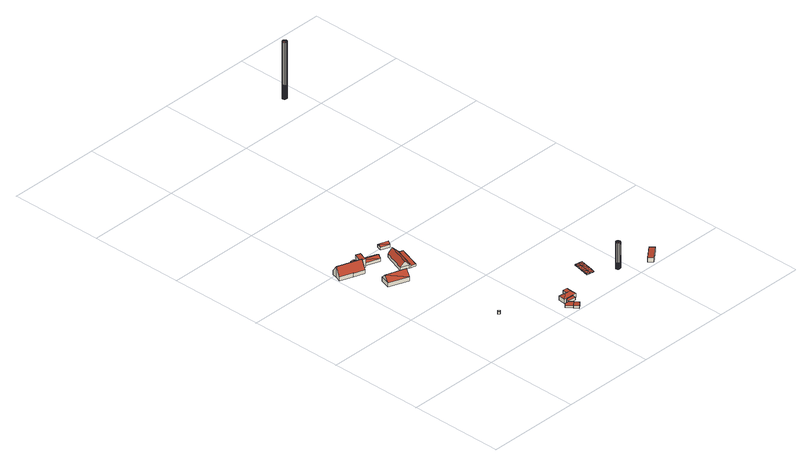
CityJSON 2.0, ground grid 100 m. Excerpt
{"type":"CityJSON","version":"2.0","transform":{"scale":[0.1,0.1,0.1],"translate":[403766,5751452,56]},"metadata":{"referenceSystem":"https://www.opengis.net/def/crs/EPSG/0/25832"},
"CityObjects":{
"building1":{"type":"Building","attributes":{"Gemeindeschluessel":"05515000","Geometrietyp2DReferenz":"3000","function":"31001_2500","roofType":"1000","measuredHeight":2.35},"address":[{"country":"Germany","locality":"Münster","thoroughfareNumber":"50a","thoroughfareName":"Haus Getter"}],"geometry":[{"type":"Solid","lod":"2","boundaries":[[[[0,1,2,3]],[[4,5,1,0]],[[6,7,5,4]],[[3,2,7,6]],[[4,0,3,6]],[[1,5,7,2]]]],"semantics":{"surfaces":[{"type":"WallSurface"},{"type":"RoofSurface"},{"type":"GroundSurface"}],"values":[[0,0,0,0,1,2]]}}]},
"building2":{"type":"Building","attributes":{"Gemeindeschluessel":"05515000","Geometrietyp2DReferenz":"3000","function":"31001_2700","roofType":"3100","measuredHeight":10.24},"geometry":[{"type":"Solid","lod":"2","boundaries":[[[[8,9,10,11]],[[12,13,9,8]],[[14,15,13,12]],[[11,10,15,14]],[[8,16,12]],[[14,17,11]],[[11,17,16]],[[16,8,11]],[[17,14,12]],[[12,16,17]],[[9,13,15,10]]]],"semantics":{"surfaces":[{"type":"WallSurface"},{"type":"RoofSurface"},{"type":"GroundSurface"}],"values":[[0,0,0,0,0,0,1,1,1,1,2]]}}]},
"building3":{"type":"Building","attributes":{"Gemeindeschluessel":"05515000","Geometrietyp2DReferenz":"3000","function":"31001_1000"},"address":[{"country":"Germany","locality":"Münster","thoroughfareNumber":"40","thoroughfareName":"Haus Getter"},{"country":"Germany","locality":"Münster","thoroughfareNumber":"40a","thoroughfareName":"Haus Getter"}],"children":["building3-1","building3-2","building3-3","building3-4"]},
"building3-1":{"type":"BuildingPart","attributes":{"roofType":"3100","measuredHeight":5.19},"parents":["building3"],"geometry":[{"type":"Solid","lod":"2","boundaries":[[[[18,19,20,21]],[[22,23,19,18]],[[24,25,23,22]],[[18,26,22]],[[26,18,21]],[[21,27,26]],[[22,26,27]],[[27,24,22]],[[19,23,25,20]],[[25,24,21,20]],[[24,27,21]]]],"semantics":{"surfaces":[{"type":"WallSurface"},{"type":"RoofSurface"},{"type":"GroundSurface"},{"type":"ClosureSurface"}],"values":[[0,0,0,0,1,1,1,1,2,3,3]]}}]},
"building3-2":{"type":"BuildingPart","attributes":{"roofType":"1000","measuredHeight":9.22},"parents":["building3"],"geometry":[{"type":"Solid","lod":"2","boundaries":[[[[28,21,20,29,30,31]],[[32,33,25,24,34]],[[35,36,33,32]],[[32,34,28,31,37,35]],[[20,25,33,36,38,29]],[[27,21,28,34,24]],[[25,20,21,24]],[[21,27,24]],[[39,40,37,31,30]],[[29,38,39,30]],[[36,35,37,40,39,38]]]],"semantics":{"surfaces":[{"type":"WallSurface"},{"type":"RoofSurface"},{"type":"GroundSurface"},{"type":"ClosureSurface"}],"values":[[0,0,0,1,2,0,3,3,0,3,3]]}}]},
"building3-3":{"type":"BuildingPart","attributes":{"roofType":"3100","measuredHeight":4.25},"parents":["building3"],"geometry":[{"type":"Solid","lod":"2","boundaries":[[[[41,42,43,44]],[[45,46,42,41]],[[30,29,46,45]],[[41,44,47,48,45]],[[39,30,45,48]],[[49,43,42,46,29,38,50]],[[49,50,48,47]],[[49,47,44,43]],[[29,30,39,38]],[[39,48,50,38]]]],"semantics":{"surfaces":[{"type":"WallSurface"},{"type":"RoofSurface"},{"type":"GroundSurface"},{"type":"ClosureSurface"}],"values":[[0,0,0,1,1,2,3,3,3,3]]}}]},
"building3-4":{"type":"BuildingPart","attributes":{"roofType":"3100","measuredHeight":12.12},"parents":["building3"],"geometry":[{"type":"Solid","lod":"2","boundaries":[[[[51,44,43,52,53]],[[54,55,36,35,56]],[[57,58,55,54]],[[59,60,58,57]],[[61,62,60,59]],[[63,64,62,61]],[[65,66,64,63]],[[67,68,66,65]],[[69,70,68,67]],[[71,72,70,69]],[[73,74,72,71]],[[53,52,74,73]],[[67,65,63,61,59,69]],[[57,54,56,37,40,75,51,53,73,71,69,59]],[[43,49,50,38,36,55,58,60,62,64,66,68,70,72,74,52]],[[44,51,75,47]],[[49,43,44,47]],[[48,47,75,40,39]],[[49,47,48,50]],[[38,50,48,39]],[[37,56,35]],[[38,39,40,37,35,36]]]],"semantics":{"surfaces":[{"type":"WallSurface"},{"type":"RoofSurface"},{"type":"GroundSurface"},{"type":"ClosureSurface"}],"values":[[0,0,0,0,0,0,0,0,0,0,0,0,1,1,2,0,3,0,3,3,0,3]]}}]},
"building4":{"type":"Building","attributes":{"Gemeindeschluessel":"05515000","Geometrietyp2DReferenz":"3000","function":"31001_1000","roofType":"3100","measuredHeight":8.88},"address":[{"country":"Germany","locality":"Münster","thoroughfareNumber":"38","thoroughfareName":"Haus Getter"}],"geometry":[{"type":"Solid","lod":"2","boundaries":[[[[76,77,78,79]],[[80,81,77,76]],[[82,83,81,80]],[[84,85,83,82]],[[86,87,85,84]],[[79,78,87,86]],[[88,89,79,86]],[[90,89,88,91,82,80]],[[91,88,86,84]],[[91,84,82]],[[90,80,76]],[[89,90,76,79]],[[77,81,83,85,87,78]]]],"semantics":{"surfaces":[{"type":"WallSurface"},{"type":"RoofSurface"},{"type":"GroundSurface"}],"values":[[0,0,0,0,0,0,1,1,0,0,0,0,2]]}}]},
"building5":{"type":"Building","attributes":{"Gemeindeschluessel":"05515000","Geometrietyp2DReferenz":"3000","function":"51009_1610","roofType":"1000","measuredHeight":2.19},"geometry":[{"type":"Solid","lod":"2","boundaries":[[[[92,83,93,94]],[[95,81,83,92]],[[96,97,81,95]],[[94,93,97,96]],[[95,92,94,96]],[[83,81,97,93]]]],"semantics":{"surfaces":[{"type":"WallSurface"},{"type":"RoofSurface"},{"type":"GroundSurface"}],"values":[[0,0,0,0,1,2]]}}]},
"building6":{"type":"Building","attributes":{"Gemeindeschluessel":"05515000","Geometrietyp2DReferenz":"3000","function":"51009_1611","roofType":"1000","measuredHeight":2.56},"geometry":[{"type":"Solid","lod":"2","boundaries":[[[[98,99,100,101]],[[102,103,99,98]],[[104,105,103,102]],[[106,107,105,104]],[[101,100,107,106]],[[104,102,98,101,106]],[[99,103,105,107,100]]]],"semantics":{"surfaces":[{"type":"WallSurface"},{"type":"RoofSurface"},{"type":"GroundSurface"}],"values":[[0,0,0,0,0,1,2]]}}]},
"building7":{"type":"Building","attributes":{"Gemeindeschluessel":"05515000","Geometrietyp2DReferenz":"3000","function":"31001_2460","roofType":"2100","measuredHeight":2.69},"geometry":[{"type":"Solid","lod":"2","boundaries":[[[[108,109,110,111]],[[112,113,109,108]],[[114,115,113,112]],[[116,117,115,114]],[[111,110,117,116]],[[114,112,108,111,116]],[[109,113,115,117,110]]]],"semantics":{"surfaces":[{"type":"WallSurface"},{"type":"RoofSurface"},{"type":"GroundSurface"}],"values":[[0,0,0,0,0,1,2]]}}]},
"building8":{"type":"Building","attributes":{"Gemeindeschluessel":"05515000","Geometrietyp2DReferenz":"3000","function":"51009_1610","roofType":"2100","measuredHeight":3.81},"geometry":[{"type":"Solid","lod":"2","boundaries":[[[[118,119,120,121]],[[122,123,119,118]],[[124,125,123,122]],[[121,120,125,124]],[[122,118,121,124]],[[119,123,125,120]]]],"semantics":{"surfaces":[{"type":"WallSurface"},{"type":"RoofSurface"},{"type":"GroundSurface"}],"values":[[0,0,0,0,1,2]]}}]},
"building9":{"type":"Building","attributes":{"Gemeindeschluessel":"05515000","Geometrietyp2DReferenz":"3000","function":"31001_2700","roofType":"3100","measuredHeight":5.42},"geometry":[{"type":"Solid","lod":"2","boundaries":[[[[126,127,128,129]],[[130,131,127,126]],[[132,133,131,130]],[[129,128,133,132]],[[126,134,130]],[[132,135,129]],[[129,135,134]],[[134,126,129]],[[135,132,130]],[[130,134,135]],[[127,131,133,128]]]],"semantics":{"surfaces":[{"type":"WallSurface"},{"type":"RoofSurface"},{"type":"GroundSurface"}],"values":[[0,0,0,0,0,0,1,1,1,1,2]]}}]},
"building10":{"type":"Building","attributes":{"Gemeindeschluessel":"05515000","Geometrietyp2DReferenz":"3000","function":"31001_1000","roofType":"5000","measuredHeight":6.63},"address":[{"country":"Germany","locality":"Münster","thoroughfareNumber":"23","thoroughfareName":"Haus Getter"}],"geometry":[{"type":"Solid","lod":"2","boundaries":[[[[136,137,138,139]],[[140,141,137,136]],[[142,143,141,140]],[[144,145,143,142]],[[146,147,145,144]],[[139,138,147,146]],[[146,144,148]],[[148,144,142,149]],[[150,149,142,140,151]],[[140,136,151]],[[151,136,139,150]],[[149,150,139,146,148]],[[137,141,143,145,147,138]]]],"semantics":{"surfaces":[{"type":"WallSurface"},{"type":"RoofSurface"},{"type":"GroundSurface"}],"values":[[0,0,0,0,0,0,1,1,1,1,1,1,2]]}}]},
"building11":{"type":"Building","attributes":{"Geometrietyp2DReferenz":"2000","Gemeindeschluessel":"05515000","function":"53001_1800","roofType":"9999","measuredHeight":1},"geometry":[{"type":"Solid","lod":"2","boundaries":[[[[152,153,154]],[[153,155,154]],[[156,157,152]],[[157,153,152]],[[158,159,156]],[[159,157,156]],[[160,161,158]],[[161,159,158]],[[162,163,160]],[[163,161,160]],[[164,165,162]],[[165,163,162]],[[166,167,164]],[[167,165,164]],[[168,169,166]],[[169,167,166]],[[170,171,168]],[[171,169,168]],[[172,173,170]],[[173,171,170]],[[174,175,172]],[[175,173,172]],[[176,177,174]],[[177,175,174]],[[154,155,176]],[[155,177,176]],[[178,155,157]],[[157,155,153]],[[179,178,159]],[[159,178,157]],[[180,179,161]],[[161,179,159]],[[161,163,180]],[[167,180,163]],[[167,163,165]],[[175,177,178]],[[178,177,155]],[[173,175,178]],[[173,178,179]],[[171,173,180]],[[180,173,179]],[[169,171,180]],[[169,180,167]],[[181,156,154]],[[156,152,154]],[[182,158,181]],[[158,156,181]],[[183,160,182]],[[160,158,182]],[[160,183,162]],[[166,162,183]],[[166,164,162]],[[174,181,176]],[[181,154,176]],[[172,181,174]],[[172,182,181]],[[170,183,172]],[[183,182,172]],[[168,183,170]],[[168,166,183]]]],"semantics":{"surfaces":[{"type":"WallSurface"},{"type":"GroundSurface"},{"type":"RoofSurface"}],"values":[[0,0,0,0,0,0,0,0,0,0,0,0,0,0,0,0,0,0,0,0,0,0,0,0,0,0,1,1,1,1,1,1,1,1,1,1,1,1,1,1,1,1,1,2,2,2,2,2,2,2,2,2,2,2,2,2,2,2,2,2]]}}]},
"building12":{"type":"Building","attributes":{"Geometrietyp2DReferenz":"1000","Gemeindeschluessel":"05515000","function":"51002_1251","roofType":"9999","measuredHeight":28.4},"geometry":[{"type":"Solid","lod":"2","boundaries":[[[[184,185,186]],[[187,188,189]],[[188,184,189]],[[190,191,187]],[[191,188,187]],[[192,193,190]],[[193,191,190]],[[194,195,192]],[[195,193,192]],[[196,197,194]],[[197,195,194]],[[198,199,196]],[[199,197,196]],[[200,201,198]],[[201,199,198]],[[202,203,200]],[[203,201,200]],[[204,205,202]],[[205,203,202]],[[206,207,204]],[[207,205,204]],[[208,209,206]],[[209,207,206]],[[210,211,208]],[[211,209,208]],[[212,213,210]],[[213,211,210]],[[214,215,212]],[[215,213,212]],[[216,217,214]],[[217,215,214]],[[218,219,216]],[[219,217,216]],[[220,221,218]],[[221,219,218]],[[222,223,220]],[[223,221,220]],[[186,185,222]],[[185,223,222]],[[189,184,186]],[[193,195,191]],[[195,197,191]],[[197,199,191]],[[199,201,191]],[[201,203,191]],[[203,205,191]],[[205,207,191]],[[207,209,191]],[[209,211,191]],[[211,213,191]],[[213,215,191]],[[215,217,191]],[[217,219,191]],[[219,221,191]],[[221,223,191]],[[223,185,191]],[[185,184,191]],[[184,188,191]],[[194,192,196]],[[192,190,196]],[[190,187,196]],[[187,189,196]],[[189,186,196]],[[186,222,196]],[[222,220,196]],[[220,218,196]],[[218,216,196]],[[216,214,196]],[[214,212,196]],[[212,210,196]],[[210,208,196]],[[208,206,196]],[[206,204,196]],[[204,202,196]],[[202,200,196]],[[200,198,196]]]],"semantics":{"surfaces":[{"type":"WallSurface"},{"type":"GroundSurface"},{"type":"RoofSurface"}],"values":[[0,0,0,0,0,0,0,0,0,0,0,0,0,0,0,0,0,0,0,0,0,0,0,0,0,0,0,0,0,0,0,0,0,0,0,0,0,0,0,0,1,1,1,1,1,1,1,1,1,1,1,1,1,1,1,1,1,1,2,2,2,2,2,2,2,2,2,2,2,2,2,2,2,2,2,2]]}}]},
"building13":{"type":"Building","attributes":{"Gemeindeschluessel":"05515000","Geometrietyp2DReferenz":"3000","function":"31001_2000","roofType":"2100","measuredHeight":4.57},"geometry":[{"type":"Solid","lod":"2","boundaries":[[[[224,225,226,227]],[[228,229,225,224]],[[230,231,229,228]],[[227,226,231,230]],[[228,224,227,230]],[[225,229,231,226]]]],"semantics":{"surfaces":[{"type":"WallSurface"},{"type":"RoofSurface"},{"type":"GroundSurface"}],"values":[[0,0,0,0,1,2]]}}]},
"building14":{"type":"Building","attributes":{"Geometrietyp2DReferenz":"1000","Gemeindeschluessel":"05515000","function":"51002_1251","roofType":"9999","measuredHeight":62.34},"geometry":[{"type":"Solid","lod":"2","boundaries":[[[[232,233,234]],[[233,235,234]],[[236,237,232]],[[237,233,232]],[[238,239,236]],[[239,237,236]],[[240,241,238]],[[241,239,238]],[[242,243,240]],[[243,241,240]],[[244,245,242]],[[245,243,242]],[[246,247,244]],[[247,245,244]],[[248,249,246]],[[249,247,246]],[[250,251,248]],[[251,249,248]],[[252,253,250]],[[253,251,250]],[[254,255,252]],[[255,253,252]],[[256,257,254]],[[257,255,254]],[[258,259,256]],[[259,257,256]],[[260,261,258]],[[261,259,258]],[[262,263,260]],[[263,261,260]],[[264,265,262]],[[265,263,262]],[[266,267,264]],[[267,265,264]],[[268,269,266]],[[269,267,266]],[[270,271,268]],[[271,269,268]],[[234,235,270]],[[235,271,270]],[[235,233,271]],[[233,237,271]],[[237,239,271]],[[239,241,271]],[[241,243,271]],[[243,245,271]],[[245,247,271]],[[247,249,271]],[[249,251,271]],[[251,253,271]],[[253,255,271]],[[255,257,271]],[[257,259,271]],[[259,261,271]],[[261,263,271]],[[263,265,271]],[[265,267,271]],[[267,269,271]],[[232,234,236]],[[234,270,236]],[[270,268,236]],[[268,266,236]],[[266,264,236]],[[264,262,236]],[[262,260,236]],[[260,258,236]],[[258,256,236]],[[256,254,236]],[[254,252,236]],[[252,250,236]],[[250,248,236]],[[248,246,236]],[[246,244,236]],[[244,242,236]],[[242,240,236]],[[240,238,236]]]],"semantics":{"surfaces":[{"type":"WallSurface"},{"type":"GroundSurface"},{"type":"RoofSurface"}],"values":[[0,0,0,0,0,0,0,0,0,0,0,0,0,0,0,0,0,0,0,0,0,0,0,0,0,0,0,0,0,0,0,0,0,0,0,0,0,0,0,0,1,1,1,1,1,1,1,1,1,1,1,1,1,1,1,1,1,1,2,2,2,2,2,2,2,2,2,2,2,2,2,2,2,2,2,2]]}}]}
},
"vertices":[
[617,462,46],[617,462,23],[633,476,23],[633,476,46],[599,482,46],[599,482,23],[615,496,46],[615,496,23],
[235,1510,65],[235,1510,21],[445,1437,21],[445,1437,65],[272,1620,65],[272,1620,21],[483,1548,65],[483,1548,21],[253,1565,123],[464,1492,123],
[522,1921,50],[522,1921,19],[365,1977,19],[365,1977,50],[495,1845,50],[495,1845,19],[338,1901,50],[338,1901,19],[509,1883,70],[352,1939,70],
[365,1977,111],[319,1993,19],[319,1993,56],[319,1993,111],[330,1878,111],[330,1878,19],[338,1901,111],[283,1894,111],[283,1894,19],[284,1898,111],[297,1934,19],[297,1934,56],[297,1934,63],
[268,2011,56],[268,2011,19],[248,1953,19],[248,1953,56],[294,2002,61],[294,2002,19],[247,1951,56],[272,1943,61],[247,1951,19],[272,1943,19],
[248,1953,61],[101,2004,19],[101,2004,61],[282,1892,118],[282,1892,19],[283,1894,116],[280,1893,118],[280,1893,19],[275,1876,140],[275,1876,19],[253,1814,59],[253,1814,19],[140,1853,59],[140,1853,19],[141,1856,63],[141,1856,19],[8,1902,63],[8,1902,19],[28,1961,140],[28,1961,19],[48,2020,63],[48,2020,19],[100,2002,63],[100,2002,19],[247,1951,63],
[670,1812,61],[670,1812,25],[585,1841,25],[585,1841,61],[683,1807,61],[683,1807,25],[601,1570,61],[601,1570,25],[589,1575,61],[589,1575,25],[503,1604,61],[503,1604,25],[546,1589,114],[628,1826,114],[670,1812,73],[589,1575,73],
[601,1570,47],[654,1552,25],[654,1552,47],[683,1807,47],[735,1789,47],[735,1789,25],
[1127,130,44],[1127,130,19],[1099,109,19],[1099,109,44],[1169,130,44],[1169,130,19],[1204,93,44],[1204,93,19],[1149,47,44],[1149,47,19],
[1149,47,45],[1149,47,18],[1183,5,18],[1183,5,42],[1204,93,45],[1204,93,18],[1239,50,42],[1239,50,18],[1220,35,42],[1220,35,18],
[1253,122,49],[1253,122,21],[1255,150,21],[1255,150,59],[1171,128,49],[1171,128,21],[1172,156,59],[1172,156,21],
[618,1966,58],[618,1966,26],[713,1934,26],[713,1934,58],[636,2019,58],[636,2019,26],[731,1987,58],[731,1987,26],[627,1992,80],[722,1961,80],
[1147,158,62],[1147,158,21],[1289,147,21],[1289,147,62],[1154,230,62],[1154,230,21],[1240,223,62],[1240,223,21],[1244,266,62],[1244,266,21],[1299,262,62],[1299,262,21],[1269,242,82],[1265,193,82],[1256,186,88],[1187,191,88],
[1708,464,60],[1708,464,50],[1669,472,60],[1669,472,50],[1699,420,60],[1699,420,50],[1686,358,61],[1686,358,51],[1686,357,61],[1686,357,51],[1678,321,60],[1678,321,50],[1668,277,60],[1668,277,50],[1629,286,60],[1629,286,50],[1590,295,60],[1590,295,50],[1600,339,60],[1600,339,50],[1608,375,61],[1608,375,51],[1621,436,60],[1621,436,50],[1630,480,60],[1630,480,50],[1660,428,50],[1647,366,51],[1639,330,50],[1660,428,60],[1647,366,61],[1639,330,60],
[1897,219,21],[1890,216,21],[1890,216,305],[1905,219,305],[1905,219,21],[1897,219,305],[1912,216,305],[1912,216,21],[1919,212,305],[1919,212,21],[1923,205,305],[1923,205,21],[1926,198,305],[1926,198,21],[1926,190,305],[1926,190,21],[1923,183,305],[1923,183,21],[1919,176,305],[1919,176,21],[1912,172,305],[1912,172,21],[1905,169,305],[1905,169,21],[1897,169,305],[1897,169,21],[1890,172,305],[1890,172,21],[1883,176,305],[1883,176,21],[1879,183,305],[1879,183,21],[1876,190,305],[1876,190,21],[1876,198,305],[1876,198,21],[1879,205,305],[1879,205,21],[1883,212,305],[1883,212,21],
[2332,132,65],[2332,132,19],[2295,179,19],[2295,179,62],[2194,22,65],[2194,22,19],[2157,69,62],[2157,69,19],
[1862,4321,631],[1862,4321,8],[1858,4327,631],[1858,4327,8],[1865,4313,631],[1865,4313,8],[1865,4306,631],[1865,4306,8],[1862,4298,631],[1862,4298,8],[1858,4292,631],[1858,4292,8],[1851,4287,631],[1851,4287,8],[1844,4285,631],[1844,4285,8],[1836,4285,631],[1836,4285,8],[1829,4287,631],[1829,4287,8],[1822,4292,631],[1822,4292,8],[1818,4298,631],[1818,4298,8],[1815,4306,631],[1815,4306,8],[1815,4313,631],[1815,4313,8],[1818,4321,631],[1818,4321,8],[1822,4327,631],[1822,4327,8],[1829,4332,631],[1829,4332,8],[1836,4334,631],[1836,4334,8],[1844,4334,631],[1844,4334,8],[1851,4332,631],[1851,4332,8]
]}
